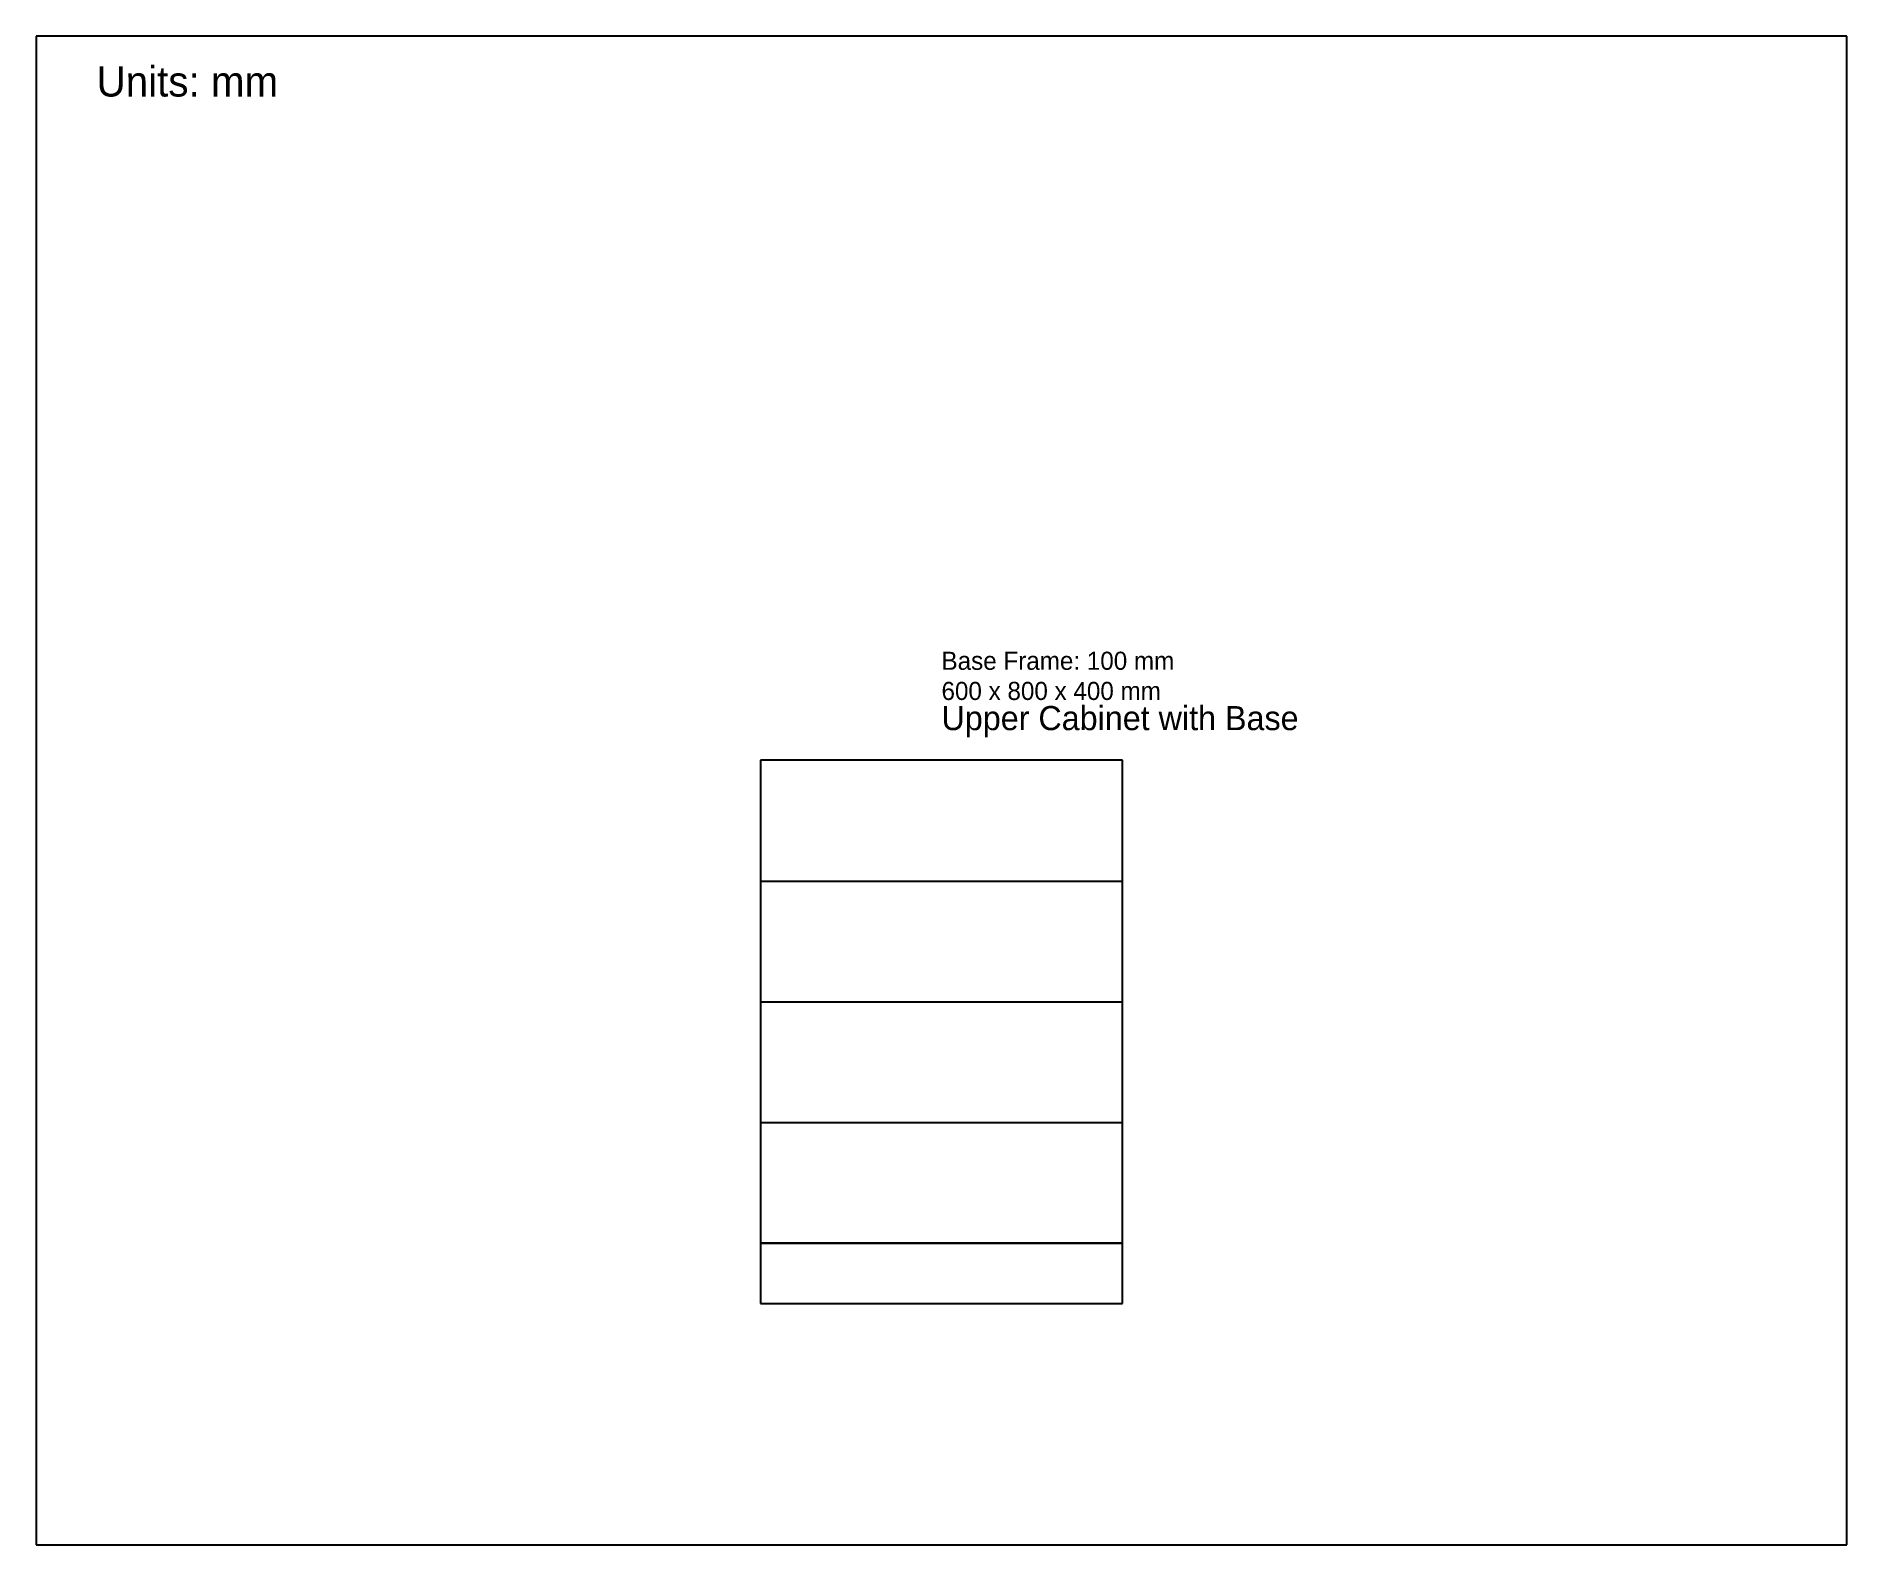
# Model space of a CAD drawing. Header units: millimetres. Extents: x 0 to 3000, y 0 to 2500.
import ezdxf

# ---------------------------------------------------------------- set-up
doc = ezdxf.new("R2010")
doc.units = ezdxf.units.MM
doc.layers.add('FURNITURE', color=1, linetype='CONTINUOUS')
doc.layers.add('LABELS', color=5, linetype='CONTINUOUS')

msp = doc.modelspace()

# ---------------------------------------------------------------- linework, layer by layer
at = {"layer": 'FURNITURE'}
for p, q in [((3000, 2500), (0, 2500)), ((0, 2500), (0, 0)), ((3000, 0), (3000, 2500)), ((1800, 1300), (1200, 1300)), ((1200, 1300), (1200, 500)), ((1800, 500), (1800, 1300)), ((1200, 1100), (1800, 1100)), ((1200, 900), (1800, 900)), ((1200, 700), (1800, 700)), ((1800, 500), (1200, 500)), ((1200, 500), (1200, 400)), ((1200, 500), (1800, 500)), ((1800, 400), (1800, 500)), ((1200, 400), (1800, 400)), ((0, 0), (3000, 0))]:
    msp.add_line(p, q, dxfattribs=at)

# ---------------------------------------------------------------- texts
at = {"layer": 'LABELS'}
for s, height, p in [('Units: mm', 50, (100, 2400)), ('Base Frame: 100 mm', 30, (1500, 1450)), ('600 x 800 x 400 mm', 30, (1500, 1400)), ('Upper Cabinet with Base', 40, (1500, 1350))]:
    msp.add_text(s, height=height, dxfattribs=at).set_placement(p)

doc.saveas('drawing.dxf')
